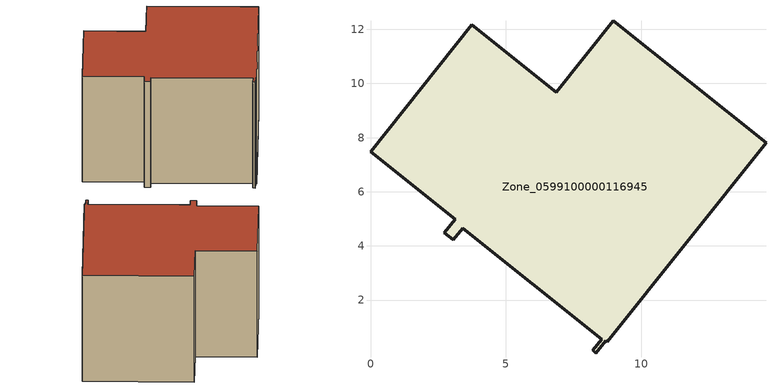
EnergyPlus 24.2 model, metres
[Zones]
Zone_0599100000116945
 floor ground (C_G): 8.33,0.04 8.21,0.14 8.54,0.56 3.4,4.65 3.06,4.23 2.73,4.49 3.13,4.99 0,7.49 3.74,12.18 6.87,9.68 8.97,12.31 14.61,7.81 8.74,0.46 8.69,0.49 z0.51
 wall outside (C_F): 2.73,4.49 3.06,4.23 3.4,4.65 8.54,0.56 8.21,0.14 8.33,0.04 8.69,0.49 8.74,0.46 14.61,7.81 8.97,12.31 6.87,9.68 3.74,12.18 0,7.49 3.13,4.99 2.73,4.49 z0.51:8.29
 roof outside (C_R): 8.33,0.04 8.69,0.49 8.74,0.46 14.61,7.81 8.97,12.31 6.87,9.68 3.74,12.18 0,7.49 3.13,4.99 2.73,4.49 3.06,4.23 3.4,4.65 8.54,0.56 8.21,0.14 z8.29
[BUILDING]
Pand.0599100000116945: North Axis=0; Terrain=City; Loads Convergence Tolerance Value=0.04; Temperature Convergence Tolerance Value=0.4; Solar Distribution=FullExterior; Maximum Number of Warmup Days=25; Minimum Number of Warmup Days=1
[Site:Location]
Rotterdam.The.Hague.AP_ZH_NLD Design_Conditions: Latitude=51.96; Longitude=4.45; Time Zone=1; Elevation=-4.5
[SITE:GROUNDTEMPERATURE:BUILDINGSURFACE]
18, 18, 18, 18, 18, 18, 18, 18, 18, 18, 18, 18
[MATERIAL] Thermal Absorptance=0.9; Solar Absorptance=0.7; Visible Absorptance=0.7
Name | Roughness | Thickness | Conductivity | Density | Specific Heat
G.TC.1965-1974 | MediumSmooth | 0.15 | 0.882353 | 540 | 1210
F.TC.1965-1974 | Rough | 0.3 | 0.697674 | 1920 | 840
R.TC.1965-1974 | MediumRough | 0.2 | 0.232558 | 1500 | 1000
[CONSTRUCTION]
C_G: G.TC.1965-1974
C_F: F.TC.1965-1974
C_R: R.TC.1965-1974
[ZONE]
Zone_0599100000116945: Type=1; Multiplier=1; Ceiling Height=Autocalculate; Volume=Autocalculate; Floor Area=autocalculate; Part of Total Floor Area=Yes
[ZONEINFILTRATION:DESIGNFLOWRATE]
Infil_Zone_0599100000116945: Zone or ZoneList or Space or SpaceList=Zone_0599100000116945; Schedule=AlwaysOn; Design Flow Rate Calculation Method=Flow/Area; Flow Rate per Floor Area=0.003; Constant Term Coefficient=1; Temperature Term Coefficient=0; Velocity Term Coefficient=0; Velocity Squared Term Coefficient=0
[HVACTEMPLATE:ZONE:IDEALLOADSAIRSYSTEM]
Zone_0599100000116945: Maximum Heating Supply Air Temperature=50; Minimum Cooling Supply Air Temperature=13; Maximum Heating Supply Air Humidity Ratio=0.0156; Minimum Cooling Supply Air Humidity Ratio=0.0077; Heating Limit=NoLimit; Cooling Limit=NoLimit; Dehumidification Control Type=ConstantSensibleHeatRatio; Cooling Sensible Heat Ratio=0.7; Dehumidification Setpoint=60; Humidification Control Type=None; Humidification Setpoint=30; Outdoor Air Method=None; Outdoor Air Flow Rate per Person=0.00944; Outdoor Air Flow Rate per Zone Floor Area=0; Outdoor Air Flow Rate per Zone=0; Demand Controlled Ventilation Type=None; Outdoor Air Economizer Type=NoEconomizer; Heat Recovery Type=None; Sensible Heat Recovery Effectiveness=0.7; Latent Heat Recovery Effectiveness=0.65
[ZONECONTROL:THERMOSTAT]
ThermostatControl_Zone_0599100000116945: Zone or ZoneList=Zone_0599100000116945; Control Type Schedule=DualSetpointControlType; Control 1=Thermostat_Zone_0599100000116945; Temperature Difference Between Cutout And Setpoint=0
[THERMOSTATSETPOINT:DUALSETPOINT]
Thermostat_Zone_0599100000116945: Heating Setpoint Temperature Schedule=HeatingSetpoint_Zone_0599100000116945; Cooling Setpoint Temperature Schedule=CoolingSetpoint_Zone_0599100000116945
[SCHEDULE:COMPACT]
HeatingSetpoint_Zone_0599100000116945: Through: 12/31, For: AllDays, Until: 24:00, 21
CoolingSetpoint_Zone_0599100000116945: Through: 12/31, For: AllDays, Until: 24:00, 24
DualSetpointControlType: Through: 12/31, For: AllDays, Until: 24:00, 4
AlwaysOn: Through: 12/31, For: AllDays, Until: 24:00, 1
